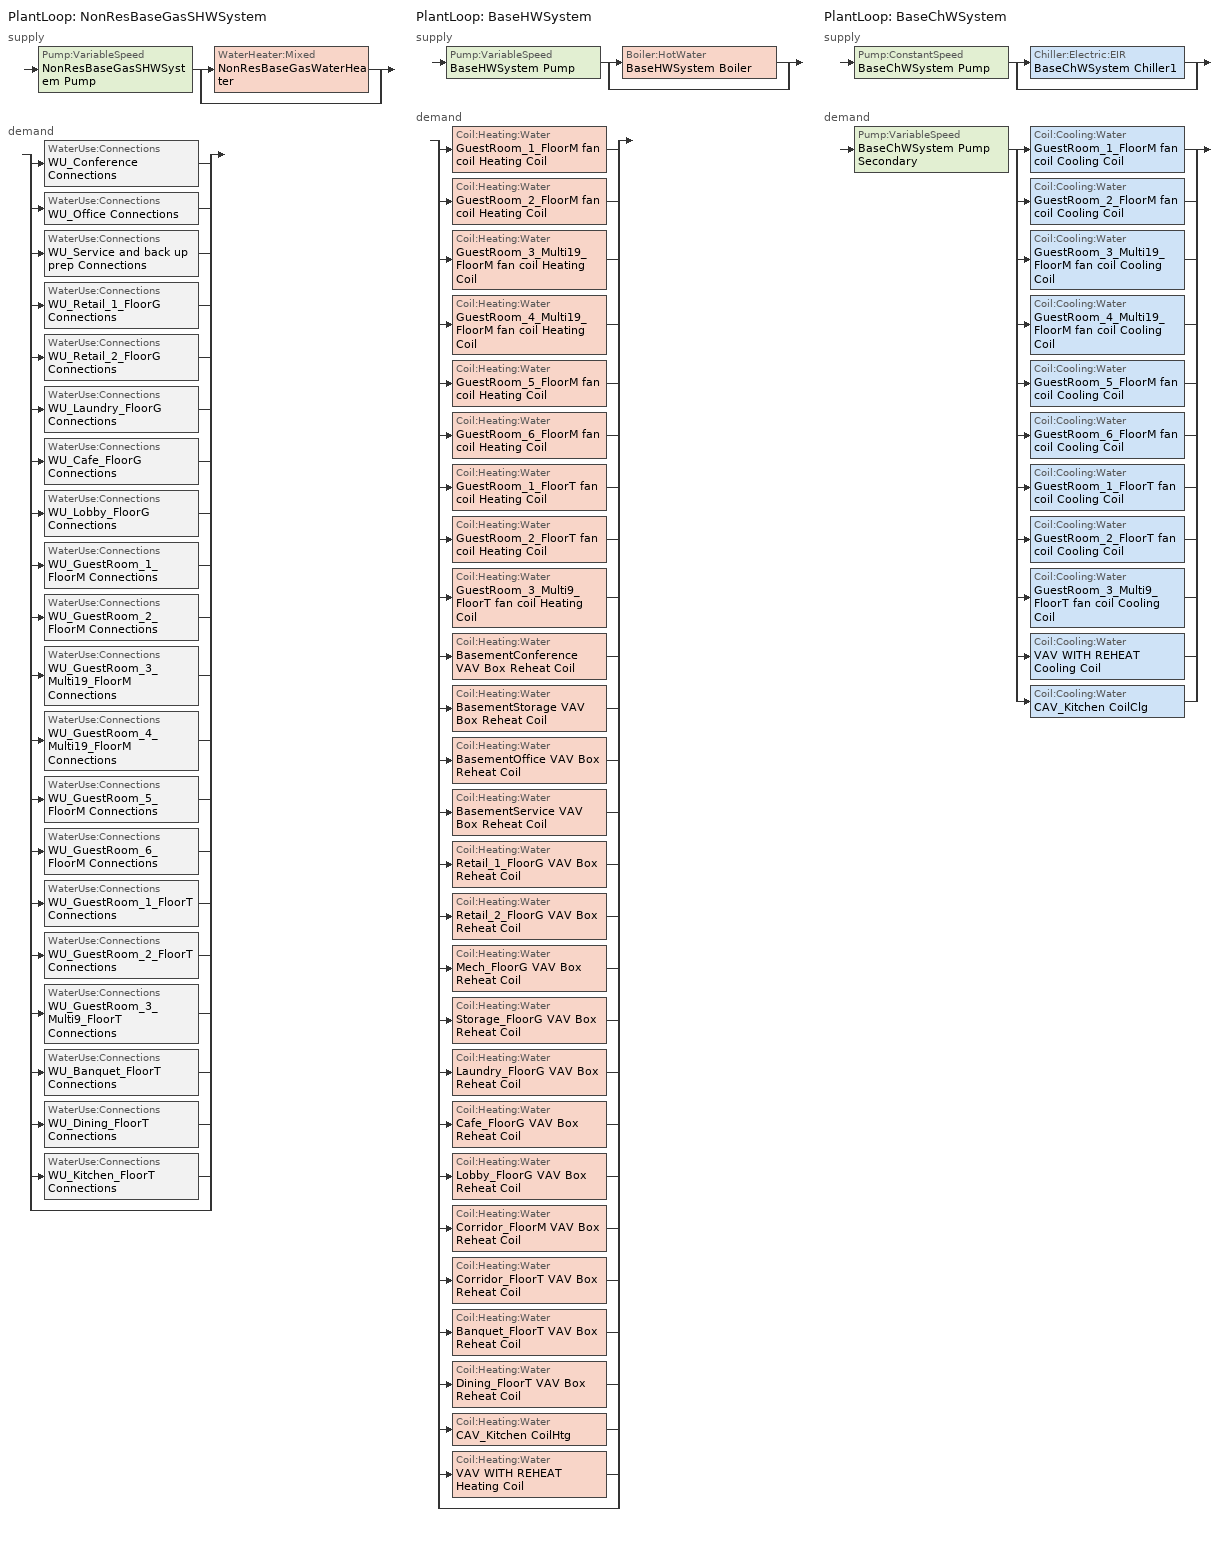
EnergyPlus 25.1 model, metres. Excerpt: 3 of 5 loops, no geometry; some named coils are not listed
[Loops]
PlantLoop 'NonResBaseGasSHWSystem'
 supply: Pump:VariableSpeed 'NonResBaseGasSHWSystem Pump' > split
  | WaterHeater:Mixed 'NonResBaseGasWaterHeater'
  | bypass
 demand: split
  | WaterUse:Connections 'WU_Conference Connections'
  | WaterUse:Connections 'WU_Office Connections'
  | WaterUse:Connections 'WU_Service and back up prep Connections'
  | WaterUse:Connections 'WU_Retail_1_FloorG Connections'
  | WaterUse:Connections 'WU_Retail_2_FloorG Connections'
  | WaterUse:Connections 'WU_Laundry_FloorG Connections'
  | WaterUse:Connections 'WU_Cafe_FloorG Connections'
  | WaterUse:Connections 'WU_Lobby_FloorG Connections'
  | WaterUse:Connections 'WU_GuestRoom_1_FloorM Connections'
  | WaterUse:Connections 'WU_GuestRoom_2_FloorM Connections'
  | WaterUse:Connections 'WU_GuestRoom_3_Multi19_FloorM Connections'
  | WaterUse:Connections 'WU_GuestRoom_4_Multi19_FloorM Connections'
  | WaterUse:Connections 'WU_GuestRoom_5_FloorM Connections'
  | WaterUse:Connections 'WU_GuestRoom_6_FloorM Connections'
  | WaterUse:Connections 'WU_GuestRoom_1_FloorT Connections'
  | WaterUse:Connections 'WU_GuestRoom_2_FloorT Connections'
  | WaterUse:Connections 'WU_GuestRoom_3_Multi9_FloorT Connections'
  | WaterUse:Connections 'WU_Banquet_FloorT Connections'
  | WaterUse:Connections 'WU_Dining_FloorT Connections'
  | WaterUse:Connections 'WU_Kitchen_FloorT Connections'
  | bypass
PlantLoop 'BaseHWSystem'
 supply: Pump:VariableSpeed 'BaseHWSystem Pump' > split
  | Boiler:HotWater 'BaseHWSystem Boiler'
  | bypass
 demand: split
  | Coil:Heating:Water 'GuestRoom_1_FloorM fan coil Heating Coil'
  | Coil:Heating:Water 'GuestRoom_2_FloorM fan coil Heating Coil'
  | Coil:Heating:Water 'GuestRoom_3_Multi19_FloorM fan coil Heating Coil'
  | Coil:Heating:Water 'GuestRoom_4_Multi19_FloorM fan coil Heating Coil'
  | Coil:Heating:Water 'GuestRoom_5_FloorM fan coil Heating Coil'
  | Coil:Heating:Water 'GuestRoom_6_FloorM fan coil Heating Coil'
  | Coil:Heating:Water 'GuestRoom_1_FloorT fan coil Heating Coil'
  | Coil:Heating:Water 'GuestRoom_2_FloorT fan coil Heating Coil'
  | Coil:Heating:Water 'GuestRoom_3_Multi9_FloorT fan coil Heating Coil'
  | Coil:Heating:Water 'BasementConference VAV Box Reheat Coil'
  | Coil:Heating:Water 'BasementStorage VAV Box Reheat Coil'
  | Coil:Heating:Water 'BasementOffice VAV Box Reheat Coil'
  | Coil:Heating:Water 'BasementService VAV Box Reheat Coil'
  | Coil:Heating:Water 'Retail_1_FloorG VAV Box Reheat Coil'
  | Coil:Heating:Water 'Retail_2_FloorG VAV Box Reheat Coil'
  | Coil:Heating:Water 'Mech_FloorG VAV Box Reheat Coil'
  | Coil:Heating:Water 'Storage_FloorG VAV Box Reheat Coil'
  | Coil:Heating:Water 'Laundry_FloorG VAV Box Reheat Coil'
  | Coil:Heating:Water 'Cafe_FloorG VAV Box Reheat Coil'
  | Coil:Heating:Water 'Lobby_FloorG VAV Box Reheat Coil'
  | Coil:Heating:Water 'Corridor_FloorM VAV Box Reheat Coil'
  | Coil:Heating:Water 'Corridor_FloorT VAV Box Reheat Coil'
  | Coil:Heating:Water 'Banquet_FloorT VAV Box Reheat Coil'
  | Coil:Heating:Water 'Dining_FloorT VAV Box Reheat Coil'
  | Coil:Heating:Water 'CAV_Kitchen CoilHtg'
  | Coil:Heating:Water 'VAV WITH REHEAT Heating Coil'
  | bypass
PlantLoop 'BaseChWSystem'
 supply: Pump:ConstantSpeed 'BaseChWSystem Pump' > split
  | Chiller:Electric:EIR 'BaseChWSystem Chiller1'
  | bypass
 demand: Pump:VariableSpeed 'BaseChWSystem Pump Secondary' > split
  | Coil:Cooling:Water 'GuestRoom_1_FloorM fan coil Cooling Coil'
  | Coil:Cooling:Water 'GuestRoom_2_FloorM fan coil Cooling Coil'
  | Coil:Cooling:Water 'GuestRoom_3_Multi19_FloorM fan coil Cooling Coil'
  | Coil:Cooling:Water 'GuestRoom_4_Multi19_FloorM fan coil Cooling Coil'
  | Coil:Cooling:Water 'GuestRoom_5_FloorM fan coil Cooling Coil'
  | Coil:Cooling:Water 'GuestRoom_6_FloorM fan coil Cooling Coil'
  | Coil:Cooling:Water 'GuestRoom_1_FloorT fan coil Cooling Coil'
  | Coil:Cooling:Water 'GuestRoom_2_FloorT fan coil Cooling Coil'
  | Coil:Cooling:Water 'GuestRoom_3_Multi9_FloorT fan coil Cooling Coil'
  | Coil:Cooling:Water 'VAV WITH REHEAT Cooling Coil'
  | Coil:Cooling:Water 'CAV_Kitchen CoilClg'
[SizingPeriod:DesignDay] Day of Month=21; Dry-Bulb Temperature Range Modifier Type=DefaultMultipliers; Humidity Condition Type=WetBulb; Barometric Pressure {Pa}=100456; Wind Speed {m/s}=2.5; Rain Indicator=No; Snow Indicator=No; Daylight Saving Time Indicator=No
Name | Month | Day Type | Maximum Dry-Bulb Temperature {C} | Daily Dry-Bulb Temperature Range {deltaC} | Wetbulb or DewPoint at Maximum Dry-Bulb {C} | Wind Direction {deg} | Solar Model Indicator | ASHRAE Clear Sky Optical Depth for Beam Irradiance (taub) | ASHRAE Clear Sky Optical Depth for Diffuse Irradiance (taud) | Sky Clearness
SANTA MARIA  October .4% Condns DB=>MCWB | 10 | SummerDesignDay | 33.1 | 12.8 | 17.3 | 310 | ASHRAETau | 0.342 | 2.517
SANTA MARIA  September .4% Condns DB=>MCWB | 9 | SummerDesignDay | 32.4 | 11.3 | 18.2 | 310 | ASHRAETau | 0.347 | 2.503
SANTA MARIA Ann Htg 99.6% Condns DB | 12 | WinterDesignDay | 0.9 | 0 | 0.9 | 120 | ASHRAEClearSky |  |  | 0
[DesignSpecification:OutdoorAir] Outdoor Air Method=Maximum; Outdoor Air Flow per Person {m3/s-person}=0.00707921; Outdoor Air Flow per Zone Floor Area {m3/s-m2}=0.000762; Outdoor Air Flow per Zone {m3/s}=0; Outdoor Air Flow Air Changes per Hour {1/hr}=0; Outdoor Air Schedule=HotelLargeResidentialLivingHVACAvail
DSOA_GuestRoom_1_FloorM; DSOA_GuestRoom_2_FloorM; DSOA_GuestRoom_3_Multi19_FloorM; DSOA_GuestRoom_4_Multi19_FloorM; DSOA_GuestRoom_5_FloorM; DSOA_GuestRoom_6_FloorM; DSOA_GuestRoom_1_FloorT; DSOA_GuestRoom_2_FloorT; DSOA_GuestRoom_3_Multi9_FloorT
[Sizing:Plant] Sizing Option=NonCoincident; Zone Timesteps in Averaging Window=1
Name | Loop Type | Design Loop Exit Temperature {C} | Loop Design Temperature Difference {deltaC} | Coincident Sizing Factor Mode
NonResBaseGasSHWSystem | Heating | 57.2222 | 44.4444
BaseHWSystem | Heating | 71.1111 | 22.2222 | None
BaseChWSystem | Cooling | 6.66667 | 6.66667 | None
[Pump:VariableSpeed] Fraction of Motor Inefficiencies to Fluid Stream=0; Coefficient 1 of the Part Load Performance Curve=0
Name | Design Maximum Flow Rate {m3/s} | Design Pump Head {Pa} | Design Power Consumption {W} | Motor Efficiency | Coefficient 2 of the Part Load Performance Curve | Coefficient 3 of the Part Load Performance Curve | Coefficient 4 of the Part Load Performance Curve | Design Minimum Flow Rate {m3/s} | Pump Control Type | Design Power Sizing Method | Design Electric Power per Unit Flow Rate {W/(m3/s)} | Design Shaft Power per Unit Flow Rate per Unit Head {W/((m3/s)-Pa)} | Design Minimum Flow Rate Fraction
NonResBaseGasSHWSystem Pump | Autosize | 179352 | Autosize | 0.9 | 1 | 0 | 0 | 0 | Continuous | PowerPerFlowPerPressure | 348701.1 | 1.28205 | 0
BaseHWSystem Pump | AUTOSIZE | 180705.7 | AUTOSIZE | 0.909 | 3.2485 | -4.7443 | 2.5295 | Autosize | Intermittent |  |  | 1.4999
BaseChWSystem Pump Secondary | autosize | 105798 | autosize | 0.909 | 0.0205 | 0.4101 | 0.5753 | Autosize | Intermittent |  |  | 1.3889
[WaterHeater:Mixed]
NonResBaseGasWaterHeater: Tank Volume {m3}=1.9192; Setpoint Temperature Schedule=SHWSystemSetpointTemp130; Deadband Temperature Difference {deltaC}=2; Maximum Temperature Limit {C}=82; Heater Control Type=Cycle; Heater Maximum Capacity {W}=138408; Heater Minimum Capacity {W}=0; Heater Ignition Minimum Flow Rate {m3/s}=0; Heater Ignition Delay {s}=0; Heater Fuel Type=NaturalGas; Heater Thermal Efficiency=0.8; Off Cycle Parasitic Fuel Consumption Rate {W}=0; Off Cycle Parasitic Heat Fraction to Tank=0; On Cycle Parasitic Fuel Consumption Rate {W}=0; On Cycle Parasitic Heat Fraction to Tank=0; Ambient Temperature Indicator=Schedule; Ambient Temperature Schedule=WaterHeaterAmbientTemp; Off Cycle Loss Coefficient to Ambient Temperature {W/K}=24.9393; Off Cycle Loss Fraction to Zone=1; On Cycle Loss Coefficient to Ambient Temperature {W/K}=24.9393; On Cycle Loss Fraction to Zone=1; Use Side Effectiveness=1; Source Side Effectiveness=1; Use Side Design Flow Rate {m3/s}=autosize; Source Side Design Flow Rate {m3/s}=autosize; Indirect Water Heating Recovery Time {hr}=1.5; Source Side Flow Control Mode=IndirectHeatPrimarySetpoint
[PlantLoop] Fluid Type=Water; Minimum Loop Flow Rate {m3/s}=0
Name | Plant Equipment Operation Scheme | Maximum Loop Temperature {C} | Minimum Loop Temperature {C} | Maximum Loop Flow Rate {m3/s} | Plant Loop Volume {m3} | Load Distribution Scheme | Plant Loop Demand Calculation Scheme | Common Pipe Simulation | Pressure Simulation Type | Loop Circulation Time {minutes}
NonResBaseGasSHWSystem | NonResBaseGasSHWSystem Operation Schemes | 100 | 0 | Autosize | Autocalculate | Optimal | SingleSetpoint | None | None | 2
BaseHWSystem | BaseHWSystem Loop Operation Scheme List | 100 | 10 | AUTOSIZE | AUTOSIZE | Optimal
BaseChWSystem | BaseChWSystem Loop Operation Scheme List | 13.3333 | 4.44444 | AUTOSIZE | AUTOCALCULATE | SequentialLoad |  | TwoWayCommonPipe
[PlantEquipmentList]
NonResBaseGasSHWSystem Equipment List: NonResBaseGasWaterHeater
BaseHWSystem Equipment List: BaseHWSystem Boiler
BaseChWSystem Equipment List 1: BaseChWSystem Chiller1
[PlantEquipmentOperation:HeatingLoad] Load Range 1 Lower Limit {W}=0
Name | Load Range 1 Upper Limit {W} | Range 1 Equipment List
NonResBaseGasSHWSystem Heating Operation Scheme | 1000000000 | NonResBaseGasSHWSystem Equipment List
BaseHWSystem Operation Scheme | 1000000000000000 | BaseHWSystem Equipment List
[PlantEquipmentOperationSchemes] Control Scheme 1 Schedule=Always On Discrete
Name | Control Scheme 1
NonResBaseGasSHWSystem Operation Schemes | NonResBaseGasSHWSystem Heating Operation Scheme
BaseHWSystem Loop Operation Scheme List | BaseHWSystem Operation Scheme
BaseChWSystem Loop Operation Scheme List | BaseChWSystem Operation Scheme
[SetpointManager:Scheduled] Control Variable=Temperature
Name | Schedule | Setpoint Node or NodeList
NonResBaseGasSHWSystem SPM Scheduled | TargetSHWTemp130 | NonResBaseGasSHWSystem Supply Mixer Outlet Node
BaseHWSystem Loop Setpoint Manager | BaseHWSystemTemp | BaseHWSystem Supply Outlet Node
BaseHWSystem Boiler Setpoint Manager | BaseHWSystemTemp | BaseHWSystem Supply Equipment Outlet Node
BaseChWSystem Loop Plant Demand Inlet Setpoint Manager | BaseCHWSystemTemp | BaseChWSystem Demand Inlet Node
BaseChWSystem Loop Setpoint Manager | BaseCHWSystemTemp | BaseChWSystem Supply Outlet Node
BaseChWSystem Chiller1 Setpoint Manager | BaseCHWSystemTemp | BaseChWSystem Supply Equipment Outlet Node 1
[WaterUse:Equipment] Target Temperature Schedule=TargetSHWTemp130
Name | Peak Flow Rate {m3/s} | Flow Rate Fraction Schedule | Zone
WU_Conference | 7.04654e-05 | HotelLargeOfficeServiceHotWater | BasementConference
WU_Office | 4.03143e-06 | HotelLargeOfficeServiceHotWater | BasementOffice
WU_Service and back up prep | 1.16508e-05 | HotelLargeServiceAndBackUpPrepServiceHotWater | BasementService
WU_Retail_1_FloorG | 2.32289e-06 | HotelLargeRetailServiceHotWater | Retail_1_FloorG
WU_Retail_2_FloorG | 2.69e-06 | HotelLargeRetailServiceHotWater | Retail_2_FloorG
WU_Laundry_FloorG | 2.55266e-06 | HotelLargeAssemblyServiceHotWater | Laundry_FloorG
WU_Cafe_FloorG | 4.07718e-05 | HotelLargeRestaurantServiceHotWater | Cafe_FloorG
WU_Lobby_FloorG | 1.33257e-05 | HotelLargeResidentialCommonServiceHotWater | Lobby_FloorG
WU_GuestRoom_1_FloorM | 3.56136e-05 | HotelLargeResidentialLivingServiceHotWater | GuestRoom_1_FloorM
WU_GuestRoom_2_FloorM | 3.56136e-05 | HotelLargeResidentialLivingServiceHotWater | GuestRoom_2_FloorM
WU_GuestRoom_3_Multi19_FloorM | 0.000425209 | HotelLargeResidentialLivingServiceHotWater | GuestRoom_3_Multi19_FloorM
WU_GuestRoom_4_Multi19_FloorM | 0.000425383 | HotelLargeResidentialLivingServiceHotWater | GuestRoom_4_Multi19_FloorM
WU_GuestRoom_5_FloorM | 3.56136e-05 | HotelLargeResidentialLivingServiceHotWater | GuestRoom_5_FloorM
WU_GuestRoom_6_FloorM | 3.56136e-05 | HotelLargeResidentialLivingServiceHotWater | GuestRoom_6_FloorM
WU_GuestRoom_1_FloorT | 5.9356e-06 | HotelLargeResidentialLivingServiceHotWater | GuestRoom_1_FloorT
WU_GuestRoom_2_FloorT | 5.9356e-06 | HotelLargeResidentialLivingServiceHotWater | GuestRoom_2_FloorT
WU_GuestRoom_3_Multi9_FloorT | 3.35828e-05 | HotelLargeResidentialLivingServiceHotWater | GuestRoom_3_Multi9_FloorT
WU_Banquet_FloorT | 7.16e-05 | HotelLargeAssemblyServiceHotWater | Banquet_FloorT
WU_Dining_FloorT | 7.16e-05 | HotelLargeRestaurantServiceHotWater | Dining_FloorT
WU_Kitchen_FloorT | 2.02734e-06 | HotelLargeKitchenServiceHotWater | Kitchen_FloorT
[WaterUse:Connections] Drain Water Heat Exchanger Type=None; Drain Water Heat Exchanger Destination=Plant
Name | Water Use Equipment 1
WU_Conference Connections | WU_Conference
WU_Office Connections | WU_Office
WU_Service and back up prep Connections | WU_Service and back up prep
WU_Retail_1_FloorG Connections | WU_Retail_1_FloorG
WU_Retail_2_FloorG Connections | WU_Retail_2_FloorG
WU_Laundry_FloorG Connections | WU_Laundry_FloorG
WU_Cafe_FloorG Connections | WU_Cafe_FloorG
WU_Lobby_FloorG Connections | WU_Lobby_FloorG
WU_GuestRoom_1_FloorM Connections | WU_GuestRoom_1_FloorM
WU_GuestRoom_2_FloorM Connections | WU_GuestRoom_2_FloorM
WU_GuestRoom_3_Multi19_FloorM Connections | WU_GuestRoom_3_Multi19_FloorM
WU_GuestRoom_4_Multi19_FloorM Connections | WU_GuestRoom_4_Multi19_FloorM
WU_GuestRoom_5_FloorM Connections | WU_GuestRoom_5_FloorM
WU_GuestRoom_6_FloorM Connections | WU_GuestRoom_6_FloorM
WU_GuestRoom_1_FloorT Connections | WU_GuestRoom_1_FloorT
WU_GuestRoom_2_FloorT Connections | WU_GuestRoom_2_FloorT
WU_GuestRoom_3_Multi9_FloorT Connections | WU_GuestRoom_3_Multi9_FloorT
WU_Banquet_FloorT Connections | WU_Banquet_FloorT
WU_Dining_FloorT Connections | WU_Dining_FloorT
WU_Kitchen_FloorT Connections | WU_Kitchen_FloorT
[Sizing:Zone] Zone Cooling Design Supply Air Temperature Input Method=TemperatureDifference; Zone Cooling Design Supply Air Temperature {C}=12.7778; Zone Cooling Design Supply Air Temperature Difference {deltaC}=11.1111; Zone Heating Design Supply Air Temperature Input Method=TemperatureDifference; Zone Heating Design Supply Air Temperature {C}=40; Zone Heating Design Supply Air Temperature Difference {deltaC}=13.8889; Zone Cooling Design Supply Air Humidity Ratio {kgWater/kgDryAir}=0; Zone Heating Design Supply Air Humidity Ratio {kgWater/kgDryAir}=0.008; Cooling Design Air Flow Method=DesignDay; Cooling Design Air Flow Rate {m3/s}=0; Cooling Minimum Air Flow Fraction=0; Heating Design Air Flow Method=DesignDay; Heating Design Air Flow Rate {m3/s}=0; Heating Maximum Air Flow Fraction=0.5; Zone Load Sizing Method=Sensible Load Only No Latent Load; Zone Cooling Design Supply Air Humidity Ratio Difference {kgWater/kgDryAir}=0.005; Zone Humidification Design Supply Air Humidity Ratio Difference {kgWater/kgDryAir}=0.005
Name | Design Specification Outdoor Air Object
GuestRoom_1_FloorM | DSOA_GuestRoom_1_FloorM
GuestRoom_2_FloorM | DSOA_GuestRoom_2_FloorM
GuestRoom_3_Multi19_FloorM | DSOA_GuestRoom_3_Multi19_FloorM
GuestRoom_4_Multi19_FloorM | DSOA_GuestRoom_4_Multi19_FloorM
GuestRoom_5_FloorM | DSOA_GuestRoom_5_FloorM
GuestRoom_6_FloorM | DSOA_GuestRoom_6_FloorM
GuestRoom_1_FloorT | DSOA_GuestRoom_1_FloorT
GuestRoom_2_FloorT | DSOA_GuestRoom_2_FloorT
GuestRoom_3_Multi9_FloorT | DSOA_GuestRoom_3_Multi9_FloorT
[ZoneHVAC:FourPipeFanCoil] Availability Schedule=Always On Discrete; Capacity Control Method=CyclingFan; Maximum Supply Air Flow Rate {m3/s}=AUTOSIZE; Maximum Outdoor Air Flow Rate {m3/s}=autosize; Maximum Cold Water Flow Rate {m3/s}=AUTOSIZE; Minimum Cold Water Flow Rate {m3/s}=0; Cooling Convergence Tolerance=0.001; Maximum Hot Water Flow Rate {m3/s}=AUTOSIZE; Minimum Hot Water Flow Rate {m3/s}=0; Heating Convergence Tolerance=0.001
Name | Supply Air Fan | Cooling Coil | Heating Coil
GuestRoom_1_FloorM fan coil | GuestRoom_1_FloorM fan coil fan Coilfan_Fan | GuestRoom_1_FloorM fan coil Cooling Coil | GuestRoom_1_FloorM fan coil Heating Coil
GuestRoom_2_FloorM fan coil | GuestRoom_2_FloorM fan coil fan Coilfan_Fan | GuestRoom_2_FloorM fan coil Cooling Coil | GuestRoom_2_FloorM fan coil Heating Coil
GuestRoom_3_Multi19_FloorM fan coil | GuestRoom_3_Multi19_FloorM fan coil fan Coilfan_Fan | GuestRoom_3_Multi19_FloorM fan coil Cooling Coil | GuestRoom_3_Multi19_FloorM fan coil Heating Coil
GuestRoom_4_Multi19_FloorM fan coil | GuestRoom_4_Multi19_FloorM fan coil fan Coilfan_Fan | GuestRoom_4_Multi19_FloorM fan coil Cooling Coil | GuestRoom_4_Multi19_FloorM fan coil Heating Coil
GuestRoom_5_FloorM fan coil | GuestRoom_5_FloorM fan coil fan Coilfan_Fan | GuestRoom_5_FloorM fan coil Cooling Coil | GuestRoom_5_FloorM fan coil Heating Coil
GuestRoom_6_FloorM fan coil | GuestRoom_6_FloorM fan coil fan Coilfan_Fan | GuestRoom_6_FloorM fan coil Cooling Coil | GuestRoom_6_FloorM fan coil Heating Coil
GuestRoom_1_FloorT fan coil | GuestRoom_1_FloorT fan coil fan Coilfan_Fan | GuestRoom_1_FloorT fan coil Cooling Coil | GuestRoom_1_FloorT fan coil Heating Coil
GuestRoom_2_FoorT fan coil | GuestRoom_2_FloorT fan coil fan Coilfan_Fan | GuestRoom_2_FloorT fan coil Cooling Coil | GuestRoom_2_FloorT fan coil Heating Coil
GuestRoom_3_Multi9_FloorT fan coil | GuestRoom_3_Multi9_FloorT fan coil fan Coilfan_Fan | GuestRoom_3_Multi9_FloorT fan coil Cooling Coil | GuestRoom_3_Multi9_FloorT fan coil Heating Coil
[Zone equipment]
GuestRoom_1_FloorM: GuestRoom_1_FloorM Exhaust Fan, GuestRoom_1_FloorM fan coil
GuestRoom_2_FloorM: GuestRoom_2_FloorM Exhaust Fan, GuestRoom_2_FloorM fan coil
GuestRoom_3_Multi19_FloorM: GuestRoom_3_Multi19_FloorM Exhaust Fan, GuestRoom_3_Multi19_FloorM fan coil
GuestRoom_4_Multi19_FloorM: GuestRoom_4_Multi19_FloorM Exhaust Fan, GuestRoom_4_Multi19_FloorM fan coil
GuestRoom_5_FloorM: GuestRoom_5_FloorM Exhaust Fan, GuestRoom_5_FloorM fan coil
GuestRoom_6_FloorM: GuestRoom_6_FloorM Exhaust Fan, GuestRoom_6_FloorM fan coil
GuestRoom_1_FloorT: GuestRoom_1_FloorT Exhaust Fan, GuestRoom_1_FloorT fan coil
GuestRoom_2_FloorT: GuestRoom_2_FloorT Exhaust Fan, GuestRoom_2_FoorT fan coil
GuestRoom_3_Multi9_FloorT: GuestRoom_3_Multi9_FloorT Exhaust Fan, GuestRoom_3_Multi9_FloorT fan coil
[Fan:OnOff] Availability Schedule=HotelLargeResidentialLivingHVACAvail; Fan Total Efficiency=0.59; Pressure Rise {Pa}=434.27; Maximum Flow Rate {m3/s}=autosize; Motor Efficiency=0.9; Motor In Airstream Fraction=1
GuestRoom_1_FloorM fan coil fan Coilfan_Fan; GuestRoom_2_FloorM fan coil fan Coilfan_Fan; GuestRoom_3_Multi19_FloorM fan coil fan Coilfan_Fan; GuestRoom_4_Multi19_FloorM fan coil fan Coilfan_Fan; GuestRoom_5_FloorM fan coil fan Coilfan_Fan; GuestRoom_6_FloorM fan coil fan Coilfan_Fan; GuestRoom_1_FloorT fan coil fan Coilfan_Fan; GuestRoom_2_FloorT fan coil fan Coilfan_Fan; GuestRoom_3_Multi9_FloorT fan coil fan Coilfan_Fan
[Fan:ZoneExhaust] Availability Schedule=HotelLargeResidentialLivingHVACAvail; Fan Total Efficiency=0.55575; Pressure Rise {Pa}=170208; Maximum Flow Rate {m3/s}=0.0235974; System Availability Manager Coupling Mode=Coupled; Balanced Exhaust Fraction Schedule=Always On Discrete
GuestRoom_1_FloorM Exhaust Fan; GuestRoom_2_FloorM Exhaust Fan; GuestRoom_3_Multi19_FloorM Exhaust Fan; GuestRoom_4_Multi19_FloorM Exhaust Fan; GuestRoom_5_FloorM Exhaust Fan; GuestRoom_6_FloorM Exhaust Fan; GuestRoom_1_FloorT Exhaust Fan; GuestRoom_2_FloorT Exhaust Fan; GuestRoom_3_Multi9_FloorT Exhaust Fan
[Coil:Cooling:Water] Availability Schedule=Always On Discrete; Design Water Flow Rate {m3/s}=Autosize; Design Air Flow Rate {m3/s}=Autosize; Design Inlet Water Temperature {C}=6.66667; Design Inlet Air Temperature {C}=Autosize; Design Outlet Air Temperature {C}=Autosize; Design Inlet Air Humidity Ratio {kgWater/kgDryAir}=Autosize; Design Outlet Air Humidity Ratio {kgWater/kgDryAir}=Autosize; Type of Analysis=SimpleAnalysis; Heat Exchanger Configuration=CrossFlow
GuestRoom_1_FloorM fan coil Cooling Coil; GuestRoom_2_FloorM fan coil Cooling Coil; GuestRoom_3_Multi19_FloorM fan coil Cooling Coil; GuestRoom_4_Multi19_FloorM fan coil Cooling Coil; GuestRoom_5_FloorM fan coil Cooling Coil; GuestRoom_6_FloorM fan coil Cooling Coil; GuestRoom_1_FloorT fan coil Cooling Coil; GuestRoom_2_FloorT fan coil Cooling Coil; GuestRoom_3_Multi9_FloorT fan coil Cooling Coil
[Coil:Heating:Water] Availability Schedule=Always On Discrete; Rated Inlet Water Temperature {C}=71.1111; Rated Inlet Air Temperature {C}=16.6; Rated Outlet Water Temperature {C}=48.8889; Rated Outlet Air Temperature {C}=32.2
Name | U-Factor Times Area Value {W/K} | Maximum Water Flow Rate {m3/s} | Performance Input Method | Rated Capacity {W} | Rated Ratio for Air and Water Convection
Retail_1_FloorG VAV Box Reheat Coil; Retail_2_FloorG VAV Box Reheat Coil; Mech_FloorG VAV Box Reheat Coil; Laundry_FloorG VAV Box Reheat Coil; Lobby_FloorG VAV Box Reheat Coil; Corridor_FloorM VAV Box Reheat Coil; Corridor_FloorT VAV Box Reheat Coil; Banquet_FloorT VAV Box Reheat Coil; GuestRoom_1_FloorM fan coil Heating Coil; GuestRoom_2_FloorM fan coil Heating Coil; GuestRoom_4_Multi19_FloorM fan coil Heating Coil; GuestRoom_5_FloorM fan coil Heating Coil; GuestRoom_6_FloorM fan coil Heating Coil; GuestRoom_1_FloorT fan coil Heating Coil; GuestRoom_2_FloorT fan coil Heating Coil; GuestRoom_3_Multi9_FloorT fan coil Heating Coil; BasementConference VAV Box Reheat Coil; BasementOffice VAV Box Reheat Coil | AUTOSIZE | AUTOSIZE | UFactorTimesAreaAndDesignWaterFlowRate | AUTOSIZE
Storage_FloorG VAV Box Reheat Coil | AUTOSIZE | AUTOSIZE | NominalCapacity | 2000
Cafe_FloorG VAV Box Reheat Coil; Dining_FloorT VAV Box Reheat Coil | 26376.4 | 0.000189271 | UFactorTimesAreaAndDesignWaterFlowRate | 14653.6
GuestRoom_3_Multi19_FloorM fan coil Heating Coil | autosize | AUTOSIZE | UFactorTimesAreaAndDesignWaterFlowRate | AUTOSIZE
BasementStorage VAV Box Reheat Coil; BasementService VAV Box Reheat Coil | AUTOSIZE | AUTOSIZE | UFactorTimesAreaAndDesignWaterFlowRate | AUTOSIZE | 0.5
[Pump:ConstantSpeed]
BaseChWSystem Pump: Design Flow Rate {m3/s}=AUTOSIZE; Design Pump Head {Pa}=73247.4; Design Power Consumption {W}=AUTOSIZE; Motor Efficiency=0.909; Fraction of Motor Inefficiencies to Fluid Stream=0; Pump Control Type=Intermittent; Design Shaft Power per Unit Flow Rate per Unit Head {W/((m3/s)-Pa)}=1.3889
[Boiler:HotWater]
BaseHWSystem Boiler: Fuel Type=NaturalGas; Nominal Capacity {W}=Autosize; Nominal Thermal Efficiency=0.82; Efficiency Curve Temperature Evaluation Variable=EnteringBoiler; Normalized Boiler Efficiency Curve=BaseHWSystem Boiler Efficiency Curve; Design Water Flow Rate {m3/s}=AUTOSIZE; Minimum Part Load Ratio=0; Maximum Part Load Ratio=1.2; Optimum Part Load Ratio=1; Water Outlet Upper Temperature Limit {C}=95; Boiler Flow Mode=LeavingSetpointModulated; On Cycle Parasitic Electric Load {W}=0; Sizing Factor=1.3
[Chiller:Electric:EIR]
BaseChWSystem Chiller1: Reference Capacity {W}=autosize; Reference COP {W/W}=2.84; Reference Leaving Chilled Water Temperature {C}=6.67; Reference Entering Condenser Fluid Temperature {C}=35; Reference Chilled Water Flow Rate {m3/s}=AutoSize; Reference Condenser Fluid Flow Rate {m3/s}=AutoSize; Cooling Capacity Function of Temperature Curve=ACM_2013_ChlrAir_Screw_CAPFT; Electric Input to Cooling Output Ratio Function of Temperature Curve=ACM_2013_ChlrAir_Screw_EIRFT; Electric Input to Cooling Output Ratio Function of Part Load Ratio Curve=ACM_2013_ChlrAir_Screw_EIRFPLR; Minimum Part Load Ratio=0.15; Maximum Part Load Ratio=1; Optimum Part Load Ratio=0.8; Minimum Unloading Ratio=0.15; Condenser Type=AirCooled; Leaving Chilled Water Lower Temperature Limit {C}=5; Chiller Flow Mode=LeavingSetpointModulated; Design Heat Recovery Water Flow Rate {m3/s}=0
[PlantEquipmentOperation:CoolingLoad]
BaseChWSystem Operation Scheme: Load Range 1 Lower Limit {W}=0; Load Range 1 Upper Limit {W}=100000000000000; Range 1 Equipment List=BaseChWSystem Equipment List 1
[Schedule:Day:Hourly]
WaterHeaterAmbientTempDaily: 20, 20, 20, 20, 20, 20, 20, 20, 20, 20, 20, 20, 20, 20, 20, 20, 20, 20, 20, 20, 20, 20, 20, 20
BaseHWSystemTempDaily: 71.1, 71.1, 71.1, 71.1, 71.1, 71.1, 71.1, 71.1, 71.1, 71.1, 71.1, 71.1, 71.1, 71.1, 71.1, 71.1, 71.1, 71.1, 71.1, 71.1, 71.1, 71.1, 71.1, 71.1
SHWSystemSetpointTemp130Daily; TargetSHWTemp130Daily: 54.4, 54.4, 54.4, 54.4, 54.4, 54.4, 54.4, 54.4, 54.4, 54.4, 54.4, 54.4, 54.4, 54.4, 54.4, 54.4, 54.4, 54.4, 54.4, 54.4, 54.4, 54.4, 54.4, 54.4
BaseCHWSystemTempDaily: 6.7, 6.7, 6.7, 6.7, 6.7, 6.7, 6.7, 6.7, 6.7, 6.7, 6.7, 6.7, 6.7, 6.7, 6.7, 6.7, 6.7, 6.7, 6.7, 6.7, 6.7, 6.7, 6.7, 6.7
HotelLargeServiceAndBackUpPrepServiceHotWaterWD: 1, 1, 1, 1, 1, 0.75, 0.75, 0.75, 0.4, 0.4, 0.4, 0.4, 0.4, 0.4, 0.4, 0.4, 0.4, 0.75, 0.75, 0.75, 0.75, 1, 1, 1
HotelLargeServiceAndBackUpPrepServiceHotWaterSat; HotelLargeServiceAndBackUpPrepServiceHotWaterSun: 0.9, 0.9, 0.9, 0.9, 0.9, 0.65, 0.65, 0.65, 0.3, 0.3, 0.3, 0.3, 0.3, 0.3, 0.3, 0.3, 0.3, 0.7, 0.7, 0.7, 0.7, 0.9, 0.9, 0.9
HotelLargeAssemblyServiceHotWaterWD: 0, 0, 0, 0, 0, 0, 0, 0, 0, 0.05, 0.05, 0.35, 0.05, 0.05, 0.05, 0.05, 0.05, 0, 0, 0, 0, 0, 0, 0
HotelLargeAssemblyServiceHotWaterSat: 0, 0, 0, 0, 0, 0, 0, 0, 0, 0.05, 0.05, 0.2, 0, 0, 0, 0, 0, 0, 0, 0.65, 0.3, 0, 0, 0
HotelLargeAssemblyServiceHotWaterSun: 0, 0, 0, 0, 0, 0, 0, 0, 0, 0.05, 0.05, 0.1, 0, 0, 0, 0, 0, 0, 0, 0.65, 0.3, 0, 0, 0
HotelLargeResidentialCommonServiceHotWaterWD; HotelLargeResidentialCommonServiceHotWaterSat; HotelLargeResidentialCommonServiceHotWaterSun: 0, 0, 0, 0.05, 0.05, 0.05, 0.8, 0.7, 0.5, 0.4, 0.25, 0.25, 0.25, 0.25, 0.5, 0.6, 0.7, 0.7, 0.4, 0.25, 0.2, 0.2, 0.05, 0.05
HotelLargeResidentialLivingHVACAvailWD; HotelLargeResidentialLivingHVACAvailSat; HotelLargeResidentialLivingHVACAvailSun: 1, 1, 1, 1, 1, 1, 1, 1, 1, 1, 1, 1, 1, 1, 1, 1, 1, 1, 1, 1, 1, 1, 1, 1
HotelLargeResidentialLivingServiceHotWaterWD; HotelLargeOfficeServiceHotWaterWD: 0.131, 0.075, 0.084, 0.103, 0.187, 0.411, 0.832, 1, 0.832, 0.617, 0.486, 0.355, 0.336, 0.308, 0.299, 0.243, 0.393, 0.449, 0.486, 0.439, 0.393, 0.364, 0.336, 0.206
HotelLargeResidentialLivingServiceHotWaterSat; HotelLargeResidentialLivingServiceHotWaterSun; HotelLargeOfficeServiceHotWaterSat; HotelLargeOfficeServiceHotWaterSun: 0.217, 0.12, 0.108, 0.096, 0.181, 0.277, 0.313, 0.566, 0.928, 1, 0.892, 0.735, 0.614, 0.518, 0.47, 0.47, 0.627, 0.699, 0.675, 0.627, 0.566, 0.53, 0.482, 0.337
HotelLargeRetailServiceHotWaterWD: 0.04, 0.05, 0.05, 0.04, 0.04, 0.04, 0.04, 0.15, 0.23, 0.32, 0.41, 0.57, 0.62, 0.61, 0.5, 0.45, 0.46, 0.47, 0.42, 0.34, 0.33, 0.23, 0.13, 0.08
HotelLargeRetailServiceHotWaterSat: 0.11, 0.1, 0.08, 0.06, 0.06, 0.06, 0.07, 0.2, 0.24, 0.27, 0.42, 0.54, 0.59, 0.6, 0.49, 0.48, 0.47, 0.46, 0.44, 0.36, 0.29, 0.22, 0.16, 0.13
HotelLargeRetailServiceHotWaterSun: 0.07, 0.07, 0.07, 0.06, 0.06, 0.06, 0.07, 0.1, 0.12, 0.14, 0.29, 0.31, 0.36, 0.36, 0.34, 0.35, 0.37, 0.34, 0.25, 0.27, 0.21, 0.16, 0.1, 0.06
HotelLargeRestaurantServiceHotWaterWD; HotelLargeKitchenServiceHotWaterWD: 0.2, 0, 0, 0, 0, 0.6, 0.6, 0.6, 0.55, 0.45, 0.4, 0.45, 0.4, 0.35, 0.3, 0.3, 0.3, 0.4, 0.55, 0.6, 0.5, 0.55, 0.45, 0.25
HotelLargeRestaurantServiceHotWaterSat; HotelLargeKitchenServiceHotWaterSat: 0.2, 0, 0, 0, 0, 0, 0.5, 0.5, 0.5, 0.5, 0.45, 0.5, 0.5, 0.45, 0.4, 0.4, 0.35, 0.4, 0.55, 0.55, 0.5, 0.55, 0.4, 0.3
HotelLargeRestaurantServiceHotWaterSun; HotelLargeKitchenServiceHotWaterSun: 0.25, 0, 0, 0, 0, 0, 0.5, 0.5, 0.5, 0.5, 0.5, 0.5, 0.4, 0.4, 0.3, 0.3, 0.3, 0.4, 0.5, 0.5, 0.4, 0.5, 0.4, 0.2
[Schedule:Week:Daily]
WaterHeaterAmbientTempWk: WaterHeaterAmbientTempDaily, WaterHeaterAmbientTempDaily, WaterHeaterAmbientTempDaily, WaterHeaterAmbientTempDaily, WaterHeaterAmbientTempDaily, WaterHeaterAmbientTempDaily, WaterHeaterAmbientTempDaily, WaterHeaterAmbientTempDaily, WaterHeaterAmbientTempDaily, WaterHeaterAmbientTempDaily, WaterHeaterAmbientTempDaily, WaterHeaterAmbientTempDaily
BaseHWSystemTempWk: BaseHWSystemTempDaily, BaseHWSystemTempDaily, BaseHWSystemTempDaily, BaseHWSystemTempDaily, BaseHWSystemTempDaily, BaseHWSystemTempDaily, BaseHWSystemTempDaily, BaseHWSystemTempDaily, BaseHWSystemTempDaily, BaseHWSystemTempDaily, BaseHWSystemTempDaily, BaseHWSystemTempDaily
SHWSystemSetpointTemp130Wk: SHWSystemSetpointTemp130Daily, SHWSystemSetpointTemp130Daily, SHWSystemSetpointTemp130Daily, SHWSystemSetpointTemp130Daily, SHWSystemSetpointTemp130Daily, SHWSystemSetpointTemp130Daily, SHWSystemSetpointTemp130Daily, SHWSystemSetpointTemp130Daily, SHWSystemSetpointTemp130Daily, SHWSystemSetpointTemp130Daily, SHWSystemSetpointTemp130Daily, SHWSystemSetpointTemp130Daily
TargetSHWTemp130Wk: TargetSHWTemp130Daily, TargetSHWTemp130Daily, TargetSHWTemp130Daily, TargetSHWTemp130Daily, TargetSHWTemp130Daily, TargetSHWTemp130Daily, TargetSHWTemp130Daily, TargetSHWTemp130Daily, TargetSHWTemp130Daily, TargetSHWTemp130Daily, TargetSHWTemp130Daily, TargetSHWTemp130Daily
BaseCHWSystemTempWk: BaseCHWSystemTempDaily, BaseCHWSystemTempDaily, BaseCHWSystemTempDaily, BaseCHWSystemTempDaily, BaseCHWSystemTempDaily, BaseCHWSystemTempDaily, BaseCHWSystemTempDaily, BaseCHWSystemTempDaily, BaseCHWSystemTempDaily, BaseCHWSystemTempDaily, BaseCHWSystemTempDaily, BaseCHWSystemTempDaily
HotelLargeAssemblyServiceHotWaterWk: HotelLargeAssemblyServiceHotWaterSun, HotelLargeAssemblyServiceHotWaterWD, HotelLargeAssemblyServiceHotWaterWD, HotelLargeAssemblyServiceHotWaterWD, HotelLargeAssemblyServiceHotWaterWD, HotelLargeAssemblyServiceHotWaterWD, HotelLargeAssemblyServiceHotWaterSat, HotelLargeAssemblyServiceHotWaterSun, HotelLargeAssemblyServiceHotWaterWD, HotelLargeAssemblyServiceHotWaterWD, HotelLargeAssemblyServiceHotWaterSun, HotelLargeAssemblyServiceHotWaterSun
HotelLargeKitchenServiceHotWaterWk: HotelLargeKitchenServiceHotWaterSun, HotelLargeKitchenServiceHotWaterWD, HotelLargeKitchenServiceHotWaterWD, HotelLargeKitchenServiceHotWaterWD, HotelLargeKitchenServiceHotWaterWD, HotelLargeKitchenServiceHotWaterWD, HotelLargeKitchenServiceHotWaterSat, HotelLargeKitchenServiceHotWaterSun, HotelLargeKitchenServiceHotWaterWD, HotelLargeKitchenServiceHotWaterWD, HotelLargeKitchenServiceHotWaterSun, HotelLargeKitchenServiceHotWaterSun
HotelLargeOfficeServiceHotWaterWk: HotelLargeOfficeServiceHotWaterSun, HotelLargeOfficeServiceHotWaterWD, HotelLargeOfficeServiceHotWaterWD, HotelLargeOfficeServiceHotWaterWD, HotelLargeOfficeServiceHotWaterWD, HotelLargeOfficeServiceHotWaterWD, HotelLargeOfficeServiceHotWaterSat, HotelLargeOfficeServiceHotWaterSun, HotelLargeOfficeServiceHotWaterWD, HotelLargeOfficeServiceHotWaterWD, HotelLargeOfficeServiceHotWaterSun, HotelLargeOfficeServiceHotWaterSun
HotelLargeResidentialCommonServiceHotWaterWk: HotelLargeResidentialCommonServiceHotWaterSun, HotelLargeResidentialCommonServiceHotWaterWD, HotelLargeResidentialCommonServiceHotWaterWD, HotelLargeResidentialCommonServiceHotWaterWD, HotelLargeResidentialCommonServiceHotWaterWD, HotelLargeResidentialCommonServiceHotWaterWD, HotelLargeResidentialCommonServiceHotWaterSat, HotelLargeResidentialCommonServiceHotWaterSun, HotelLargeResidentialCommonServiceHotWaterWD, HotelLargeResidentialCommonServiceHotWaterWD, HotelLargeResidentialCommonServiceHotWaterSun, HotelLargeResidentialCommonServiceHotWaterSun
HotelLargeResidentialLivingHVACAvailWk: HotelLargeResidentialLivingHVACAvailSun, HotelLargeResidentialLivingHVACAvailWD, HotelLargeResidentialLivingHVACAvailWD, HotelLargeResidentialLivingHVACAvailWD, HotelLargeResidentialLivingHVACAvailWD, HotelLargeResidentialLivingHVACAvailWD, HotelLargeResidentialLivingHVACAvailSat, HotelLargeResidentialLivingHVACAvailSun, HotelLargeResidentialLivingHVACAvailWD, HotelLargeResidentialLivingHVACAvailWD, HotelLargeResidentialLivingHVACAvailSun, HotelLargeResidentialLivingHVACAvailSun
HotelLargeResidentialLivingServiceHotWaterWk: HotelLargeResidentialLivingServiceHotWaterSun, HotelLargeResidentialLivingServiceHotWaterWD, HotelLargeResidentialLivingServiceHotWaterWD, HotelLargeResidentialLivingServiceHotWaterWD, HotelLargeResidentialLivingServiceHotWaterWD, HotelLargeResidentialLivingServiceHotWaterWD, HotelLargeResidentialLivingServiceHotWaterSat, HotelLargeResidentialLivingServiceHotWaterSun, HotelLargeResidentialLivingServiceHotWaterWD, HotelLargeResidentialLivingServiceHotWaterWD, HotelLargeResidentialLivingServiceHotWaterSun, HotelLargeResidentialLivingServiceHotWaterSun
HotelLargeRestaurantServiceHotWaterWk: HotelLargeRestaurantServiceHotWaterSun, HotelLargeRestaurantServiceHotWaterWD, HotelLargeRestaurantServiceHotWaterWD, HotelLargeRestaurantServiceHotWaterWD, HotelLargeRestaurantServiceHotWaterWD, HotelLargeRestaurantServiceHotWaterWD, HotelLargeRestaurantServiceHotWaterSat, HotelLargeRestaurantServiceHotWaterSun, HotelLargeRestaurantServiceHotWaterWD, HotelLargeRestaurantServiceHotWaterWD, HotelLargeRestaurantServiceHotWaterSun, HotelLargeRestaurantServiceHotWaterSun
HotelLargeRetailServiceHotWaterWk: HotelLargeRetailServiceHotWaterSun, HotelLargeRetailServiceHotWaterWD, HotelLargeRetailServiceHotWaterWD, HotelLargeRetailServiceHotWaterWD, HotelLargeRetailServiceHotWaterWD, HotelLargeRetailServiceHotWaterWD, HotelLargeRetailServiceHotWaterSat, HotelLargeRetailServiceHotWaterSun, HotelLargeRetailServiceHotWaterWD, HotelLargeRetailServiceHotWaterWD, HotelLargeRetailServiceHotWaterSun, HotelLargeRetailServiceHotWaterSun
HotelLargeServiceAndBackUpPrepServiceHotWaterWk: HotelLargeServiceAndBackUpPrepServiceHotWaterSun, HotelLargeServiceAndBackUpPrepServiceHotWaterWD, HotelLargeServiceAndBackUpPrepServiceHotWaterWD, HotelLargeServiceAndBackUpPrepServiceHotWaterWD, HotelLargeServiceAndBackUpPrepServiceHotWaterWD, HotelLargeServiceAndBackUpPrepServiceHotWaterWD, HotelLargeServiceAndBackUpPrepServiceHotWaterSat, HotelLargeServiceAndBackUpPrepServiceHotWaterSun, HotelLargeServiceAndBackUpPrepServiceHotWaterWD, HotelLargeServiceAndBackUpPrepServiceHotWaterWD, HotelLargeServiceAndBackUpPrepServiceHotWaterSun, HotelLargeServiceAndBackUpPrepServiceHotWaterSun
[Schedule:Year]
WaterHeaterAmbientTemp: WaterHeaterAmbientTempWk, 1, 1, 12, 31
BaseHWSystemTemp: BaseHWSystemTempWk, 1, 1, 12, 31
SHWSystemSetpointTemp130: SHWSystemSetpointTemp130Wk, 1, 1, 12, 31
TargetSHWTemp130: TargetSHWTemp130Wk, 1, 1, 12, 31
BaseCHWSystemTemp: BaseCHWSystemTempWk, 1, 1, 12, 31
HotelLargeAssemblyServiceHotWater: HotelLargeAssemblyServiceHotWaterWk, 1, 1, 12, 31
HotelLargeKitchenServiceHotWater: HotelLargeKitchenServiceHotWaterWk, 1, 1, 12, 31
HotelLargeOfficeServiceHotWater: HotelLargeOfficeServiceHotWaterWk, 1, 1, 12, 31
HotelLargeResidentialCommonServiceHotWater: HotelLargeResidentialCommonServiceHotWaterWk, 1, 1, 12, 31
HotelLargeResidentialLivingHVACAvail: HotelLargeResidentialLivingHVACAvailWk, 1, 1, 12, 31
HotelLargeResidentialLivingServiceHotWater: HotelLargeResidentialLivingServiceHotWaterWk, 1, 1, 12, 31
HotelLargeRestaurantServiceHotWater: HotelLargeRestaurantServiceHotWaterWk, 1, 1, 12, 31
HotelLargeRetailServiceHotWater: HotelLargeRetailServiceHotWaterWk, 1, 1, 12, 31
HotelLargeServiceAndBackUpPrepServiceHotWater: HotelLargeServiceAndBackUpPrepServiceHotWaterWk, 1, 1, 12, 31
[Schedule:Constant]
Always On Discrete: Hourly Value=1
[Curve:Quadratic]
Name | Coefficient1 Constant | Coefficient2 x | Coefficient3 x**2 | Minimum Value of x | Maximum Value of x | Minimum Curve Output
BaseHWSystem Boiler Efficiency Curve | 1 | 0 | 0 | 0 | 1
ACM_2013_ChlrAir_Screw_EIRFPLR | 0.036487 | 0.734743 | 0.219947 | 0.1 | 100 | 0.04
[Curve:Biquadratic] Minimum Value of x=4.44; Maximum Value of x=12.22; Minimum Value of y=23.89; Maximum Value of y=46.11; Maximum Curve Output=1.8
Name | Coefficient1 Constant | Coefficient2 x | Coefficient3 x**2 | Coefficient4 y | Coefficient5 y**2 | Coefficient6 x*y | Minimum Curve Output
ACM_2013_ChlrAir_Screw_CAPFT | 0.985959 | 0.049487 | -.000298 | -.003737 | -.000045 | -.000502 | 0.83
ACM_2013_ChlrAir_Screw_EIRFT | 0.570624 | 0.011954 | -.000522 | -.000032 | 0.000421 | -.000606 | 0.7
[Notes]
From counter.inc created by EP-Launch when running groups of files
Output files                          HotelLarge_T24-2008-2018-V4_5_Santa Maria
Run description                       T24-2008-2018-V4: 5: Santa Maria
Parent Run
Run Flag                              True
Weather                               USA_CA_723940_SANTA-MARIA-AP_TMY_2000-2020K.epw
Default equipment values. May be overridden by later values.
End of default equipment values.
City                                            Santa Maria
